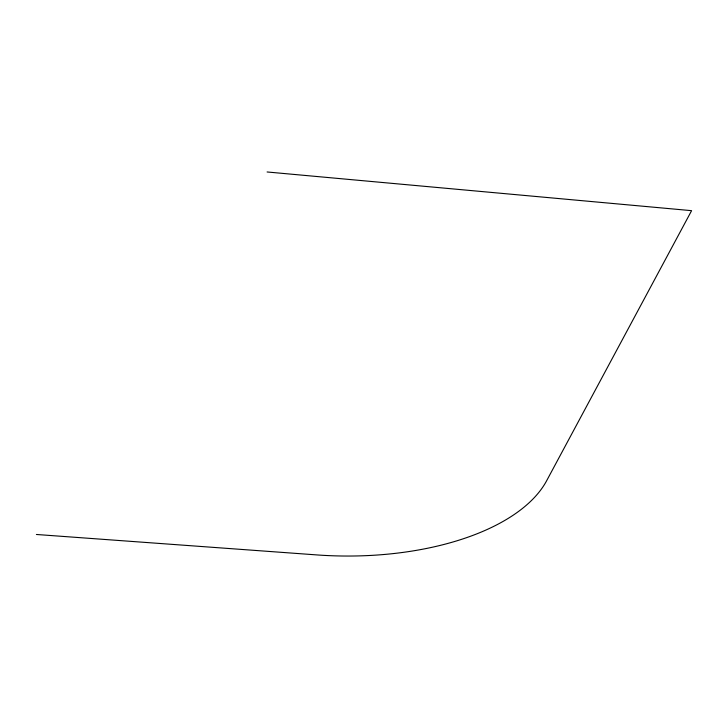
<?xml version="1.0" encoding="UTF-8"?>
<svg xmlns="http://www.w3.org/2000/svg" width="728" height="728" viewBox="0 0 728 728"><rect width="100%" height="100%" fill="white"/><g stroke="black" fill="none" stroke-linecap="round" stroke-linejoin="round"><path stroke-width="1.09" d="M36.4 534.479L316.844 554.918A212.612 105.36 1.2 0 0 546.619 480.78L691.6 210.665L267.094 171.972"/></g></svg>
